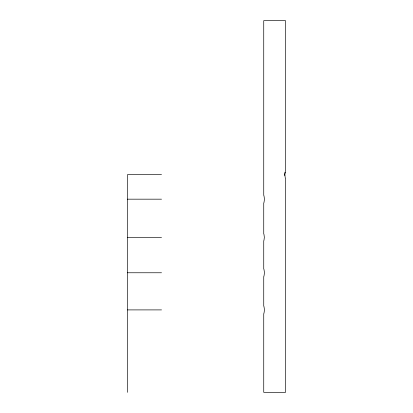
<?xml version="1.0" encoding="UTF-8"?>
<svg xmlns="http://www.w3.org/2000/svg" width="413" height="413" viewBox="0 0 413 413"><rect width="100%" height="100%" fill="white"/><g stroke="black" fill="none" stroke-linecap="round" stroke-linejoin="round"><path stroke-width="0.62" d="M285.171 172.221L285.192 171.994A3.794 0.496 -90 0 1 285.543 170.899L285.543 20.65L263.737 20.65L263.737 195.426A3.794 0.496 -90 0 1 264.088 196.526L264.49 199.174L264.088 201.823A3.794 0.496 -90 0 1 263.737 202.922L263.737 233.944A3.433 0.449 -90 0 1 264.052 234.935L264.346 237.336L264.052 239.731A3.433 0.449 -90 0 1 263.737 240.722L263.737 269.018A3.794 0.496 -90 0 1 264.088 270.117L264.49 272.766L264.088 275.414A3.794 0.496 -90 0 1 263.737 276.514L263.737 306.152A3.794 0.496 -90 0 1 264.088 307.251L264.49 309.9L264.088 312.553A3.794 0.496 -90 0 1 263.737 313.648L263.737 392.35L285.543 392.35L285.543 178.39A3.794 0.496 -90 0 1 285.192 177.296L284.784 174.647L285.171 172.221L284.996 172.773A3.48 1.332 -90 0 0 284.841 175.613M161.529 174.647L127.457 174.647L127.457 392.35M127.457 199.174L161.529 199.174M127.457 237.336L161.529 237.336M127.457 272.766L161.529 272.766M127.457 309.9L161.529 309.9"/></g></svg>
